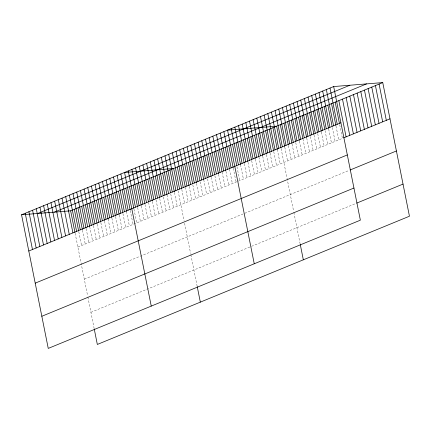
<?xml version="1.0" encoding="UTF-8"?>
<svg xmlns="http://www.w3.org/2000/svg" width="431" height="431" viewBox="0 0 431 431"><rect width="100%" height="100%" fill="white"/><g stroke="black" fill="none" stroke-linecap="round" stroke-linejoin="round"><path stroke-width="0.32" stroke-dasharray="2.15 1.62" d="M77.876 247.055L342.419 138.373L339.655 124.537M84.298 279.196L348.841 170.514M90.914 312.313L250.928 246.57M251.542 246.322L355.456 203.626M335.997 126.041L338.761 139.876M332.333 127.544L335.097 141.379M328.675 129.047L331.439 142.882M325.017 130.55L327.781 144.385M321.359 132.053L324.123 145.888M317.695 133.556L320.465 147.391M314.037 135.059L316.801 148.9M310.379 136.562L313.143 150.403M306.721 138.065L309.485 151.906M302.928 138.911L305.827 153.409M299.4 141.077L302.169 154.912M295.741 142.58L298.505 156.415M292.083 144.083L294.847 157.918M288.425 145.586L291.189 159.422M284.767 147.09L287.531 160.925M281.104 148.593L293.603 211.125M293.845 212.348L300.121 243.752M277.295 149.444L280.193 163.936M273.75 151.615L276.513 165.45M270.07 153.124L272.834 166.959M266.39 154.637L269.154 168.473M262.711 156.146L265.48 169.981M258.902 156.997L261.8 171.495M255.357 159.168L258.121 173.003M251.677 160.682L254.441 174.517M247.997 162.191L250.761 176.026M244.318 163.705L247.087 177.54M240.509 164.556L243.407 179.054M236.964 166.727L239.728 180.562M233.284 168.235L236.048 182.076M229.475 169.092L232.374 183.584M225.93 171.258L228.694 185.098M222.116 172.114L225.014 186.607M218.571 174.28L221.335 188.121M214.891 175.794L217.655 189.629M211.212 177.303L213.981 191.143M207.537 178.817L210.301 192.652M203.723 179.668L206.621 194.165M200.178 181.839L202.942 195.674M196.498 183.347L199.267 197.188M192.824 184.861L195.588 198.696M189.144 186.37L191.908 200.21M185.335 187.226L188.228 201.719M181.785 189.392L184.549 203.233M178.105 190.906L184.085 220.812M184.56 223.193L190.604 253.439M190.847 254.667L197.123 286.065M174.431 192.415L177.195 206.255M170.751 193.928L173.515 207.764M166.942 194.78L169.836 209.277M163.392 196.951L166.156 210.786M159.718 198.465L162.482 212.3M156.038 199.973L158.802 213.808M152.358 201.487L155.122 215.322M148.55 202.338L151.443 216.831M144.999 204.51L147.768 218.345M141.325 206.018L144.089 219.853M137.645 207.532L140.409 221.367M133.966 209.04L136.729 222.875M130.286 210.554L133.05 224.389M126.477 211.405L129.375 225.898M122.932 213.577L125.696 227.412M119.252 215.085L122.016 228.92M115.573 216.599L118.336 230.434M111.893 218.108L114.662 231.943M108.084 218.959L110.982 233.457M104.539 221.13L107.303 234.965M100.859 222.644L103.623 236.479M97.18 224.152L99.944 237.987M93.5 225.666L96.269 239.501M89.691 226.517L92.59 241.01M86.146 228.689L88.91 242.524M82.466 230.197L85.23 244.032M78.787 231.711L81.556 245.546M75.113 233.219L87.606 295.752M87.849 296.981L94.125 328.379"/><path stroke-width="0.65" d="M333.664 86.55L360.364 220.182L48.25 348.41L21.55 214.778L333.664 86.55L382.75 82.59L409.45 216.222L97.336 344.45L94.244 328.977M37.75 213.469L349.864 85.241M54.435 212.127L366.549 83.9M21.55 214.778L70.636 210.818L382.75 82.59M28.791 251.014L340.905 122.787M343.636 137.872L389.99 118.832M35.213 283.151L347.327 154.928M350.058 170.013L396.412 150.969M41.829 316.268L353.943 188.04M356.679 203.125L403.028 184.085M379.086 84.099L386.327 120.335M375.428 85.602L382.669 121.838M371.77 87.105L379.011 123.341M368.112 88.608L375.353 124.845M364.454 90.111L371.694 126.348M360.79 91.614L368.031 127.851M357.132 93.118L364.373 129.354M353.474 94.621L360.715 130.857M349.816 96.124L357.057 132.36M346.158 97.627L353.398 133.863M342.494 99.13L349.735 135.366M338.836 100.633L346.077 136.869M335.178 102.136L339.391 123.218M330.006 88.053L337.247 124.29M331.52 103.639L335.862 125.383M326.348 89.556L333.589 125.793M327.856 105.142L332.069 126.229M322.684 91.06L329.925 127.296M324.198 106.646L328.546 128.39M319.026 92.563L326.267 128.799M320.54 108.149L324.753 129.235M315.368 94.066L322.609 130.302M316.882 109.652L321.224 131.396M311.71 95.569L318.951 131.805M313.224 111.155L317.437 132.242M308.046 97.072L315.293 133.308M309.56 112.658L313.908 134.402M304.388 98.575L311.629 134.811M305.902 114.161L310.115 135.248M300.73 100.078L307.971 136.315M302.244 115.664L306.586 137.408M297.072 101.581L304.313 137.818M298.586 117.167L302.799 138.254M293.414 103.084L300.655 139.321M294.928 118.676L299.27 140.414M289.751 104.588L296.991 140.824M291.264 120.179L295.477 141.26M286.092 106.091L293.333 142.332M287.606 121.682L291.954 143.421M282.434 107.594L289.675 143.835M283.948 123.185L288.291 144.924M278.776 109.097L286.017 145.339M280.29 124.688L284.632 146.427M275.118 110.6L282.359 146.842M280.974 147.93L276.627 126.191L227.546 130.146L254.247 263.777M300.24 244.345L303.332 259.823M271.455 112.108L278.695 148.345M272.952 127.7L277.295 149.444M267.796 113.612L275.037 149.848M269.273 129.214L273.615 150.952M264.138 115.115L271.379 151.351M265.593 130.722L269.941 152.466M260.48 116.618L267.721 152.854M261.913 132.236L266.261 153.975M256.817 118.121L264.063 154.357M258.239 133.745L262.581 155.489M253.159 119.624L260.399 155.86M254.559 135.259L258.772 156.34M249.501 121.127L256.741 157.363M250.88 136.767L255.222 158.511M245.842 122.63L253.083 158.867M247.2 138.281L251.548 160.025M242.184 124.133L249.425 160.37M243.52 139.789L247.868 161.533M238.521 125.636L245.762 161.873M239.846 141.303L244.188 163.047M234.863 127.14L242.103 163.376M236.166 142.812L240.509 164.556M231.205 128.643L238.445 164.879M232.487 144.326L236.7 165.407M228.807 145.834L233.155 167.578M223.867 131.66L231.108 167.896M225.133 147.348L229.34 168.429M220.187 133.168L227.428 169.405M221.453 148.857L225.796 170.601M216.507 134.682L223.748 170.918M217.774 150.371L221.987 171.452M212.833 136.191L220.074 172.427M214.094 151.879L218.442 173.623M209.154 137.704L216.394 173.941M210.414 153.393L214.627 174.474M205.474 139.213L212.715 175.449M206.74 154.901L211.082 176.645M201.794 140.727L209.035 176.963M203.06 156.415L207.273 177.497M198.12 142.235L205.361 178.472M199.381 157.924L203.723 179.668M194.44 143.749L201.681 179.986M195.701 159.438L199.914 180.519M190.761 145.258L198.001 181.494M192.021 160.946L196.369 182.69M187.081 146.772L194.322 183.008M188.347 162.46L192.56 183.541M183.401 148.28L190.642 184.516M184.667 163.969L189.01 185.713M179.727 149.794L186.968 186.03M180.988 165.482L185.201 186.564M176.047 151.303L183.288 187.539M177.308 166.991L181.656 188.735M172.368 152.816L179.608 189.053M177.847 189.586L173.634 168.505L124.548 172.459L151.249 306.091M197.242 286.663L200.334 302.136M168.688 154.325L175.929 190.561M169.954 170.013L174.296 191.757M165.008 155.839L172.255 192.075M166.274 171.527L170.487 192.609M161.334 157.347L168.575 193.584M162.595 173.041L166.942 194.78M157.654 158.861L164.895 195.098M158.915 174.55L163.128 195.631M153.975 160.37L161.216 196.606M155.241 176.063L159.583 197.802M150.295 161.884L157.536 198.12M151.561 177.572L155.774 198.653M146.621 163.392L153.862 199.628M147.881 179.086L152.229 200.824M142.941 164.906L150.182 201.142M144.202 180.594L148.415 201.676M139.261 166.414L146.502 202.651M140.528 182.108L144.87 203.847M135.582 167.928L142.823 204.165M136.848 183.617L141.19 205.361M131.902 169.437L139.143 205.673M133.168 185.131L137.511 206.869M128.228 170.951L135.469 207.187M129.489 186.639L133.836 208.383M125.809 188.153L130.157 209.892M120.869 173.973L128.109 210.209M122.135 189.662L126.477 211.405M117.189 175.482L124.43 211.718M118.455 191.175L122.797 212.914M113.515 176.996L120.755 213.232M114.775 192.684L119.118 214.428M109.835 178.504L117.076 214.746M111.096 194.198L115.443 215.936M106.155 180.018L113.396 216.254M107.421 195.706L111.764 217.45M102.476 181.526L109.716 217.768M103.742 197.22L108.084 218.959M98.796 183.04L106.037 219.277M100.062 198.729L104.404 220.473M95.122 184.549L102.362 220.791M96.382 200.243L100.73 221.981M91.442 186.063L98.683 222.299M92.703 201.751L97.05 223.495M87.762 187.571L95.003 223.813M89.028 203.265L93.371 225.004M84.083 189.085L91.324 225.321M85.349 204.773L89.691 226.517M80.408 190.594L87.649 226.835M81.669 206.287L86.011 228.026M76.729 192.107L83.97 228.344M77.989 207.796L82.337 229.54M73.049 193.616L80.29 229.858M74.31 209.31L78.657 231.048M69.369 195.13L76.61 231.366M70.636 210.818L74.978 232.562M65.69 196.638L72.931 232.88M62.016 198.152L69.256 234.389M58.336 199.661L65.577 235.902M54.656 201.175L61.897 237.411M50.977 202.683L58.217 238.925M47.297 204.197L54.538 240.433M43.623 205.706L50.863 241.947M39.943 207.219L47.184 243.456M36.263 208.733L43.504 244.97M32.584 210.242L39.824 246.478M28.909 211.756L36.15 247.992M25.23 213.264L32.47 249.501"/></g></svg>
